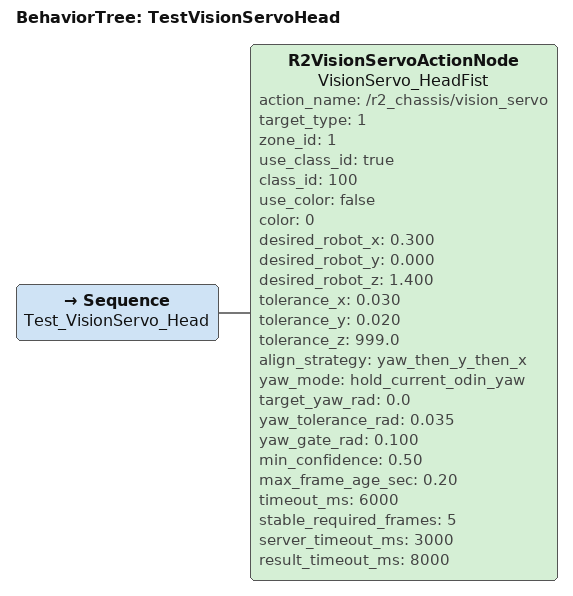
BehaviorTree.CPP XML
<root BTCPP_format="4" main_tree_to_execute="TestVisionServoHead">
  <BehaviorTree ID="TestVisionServoHead">
    <Sequence name="Test_VisionServo_Head">
      <R2VisionServoActionNode
        name="VisionServo_HeadFist"
        action_name="/r2_chassis/vision_servo"
        target_type="1"
        zone_id="1"
        use_class_id="true"
        class_id="100"
        use_color="false"
        color="0"
        desired_robot_x="0.300"
        desired_robot_y="0.000"
        desired_robot_z="1.400"
        tolerance_x="0.030"
        tolerance_y="0.020"
        tolerance_z="999.0"
        align_strategy="yaw_then_y_then_x"
        yaw_mode="hold_current_odin_yaw"
        target_yaw_rad="0.0"
        yaw_tolerance_rad="0.035"
        yaw_gate_rad="0.100"
        min_confidence="0.50"
        max_frame_age_sec="0.20"
        timeout_ms="6000"
        stable_required_frames="5"
        server_timeout_ms="3000"
        result_timeout_ms="8000" />
    </Sequence>
  </BehaviorTree>
</root>
